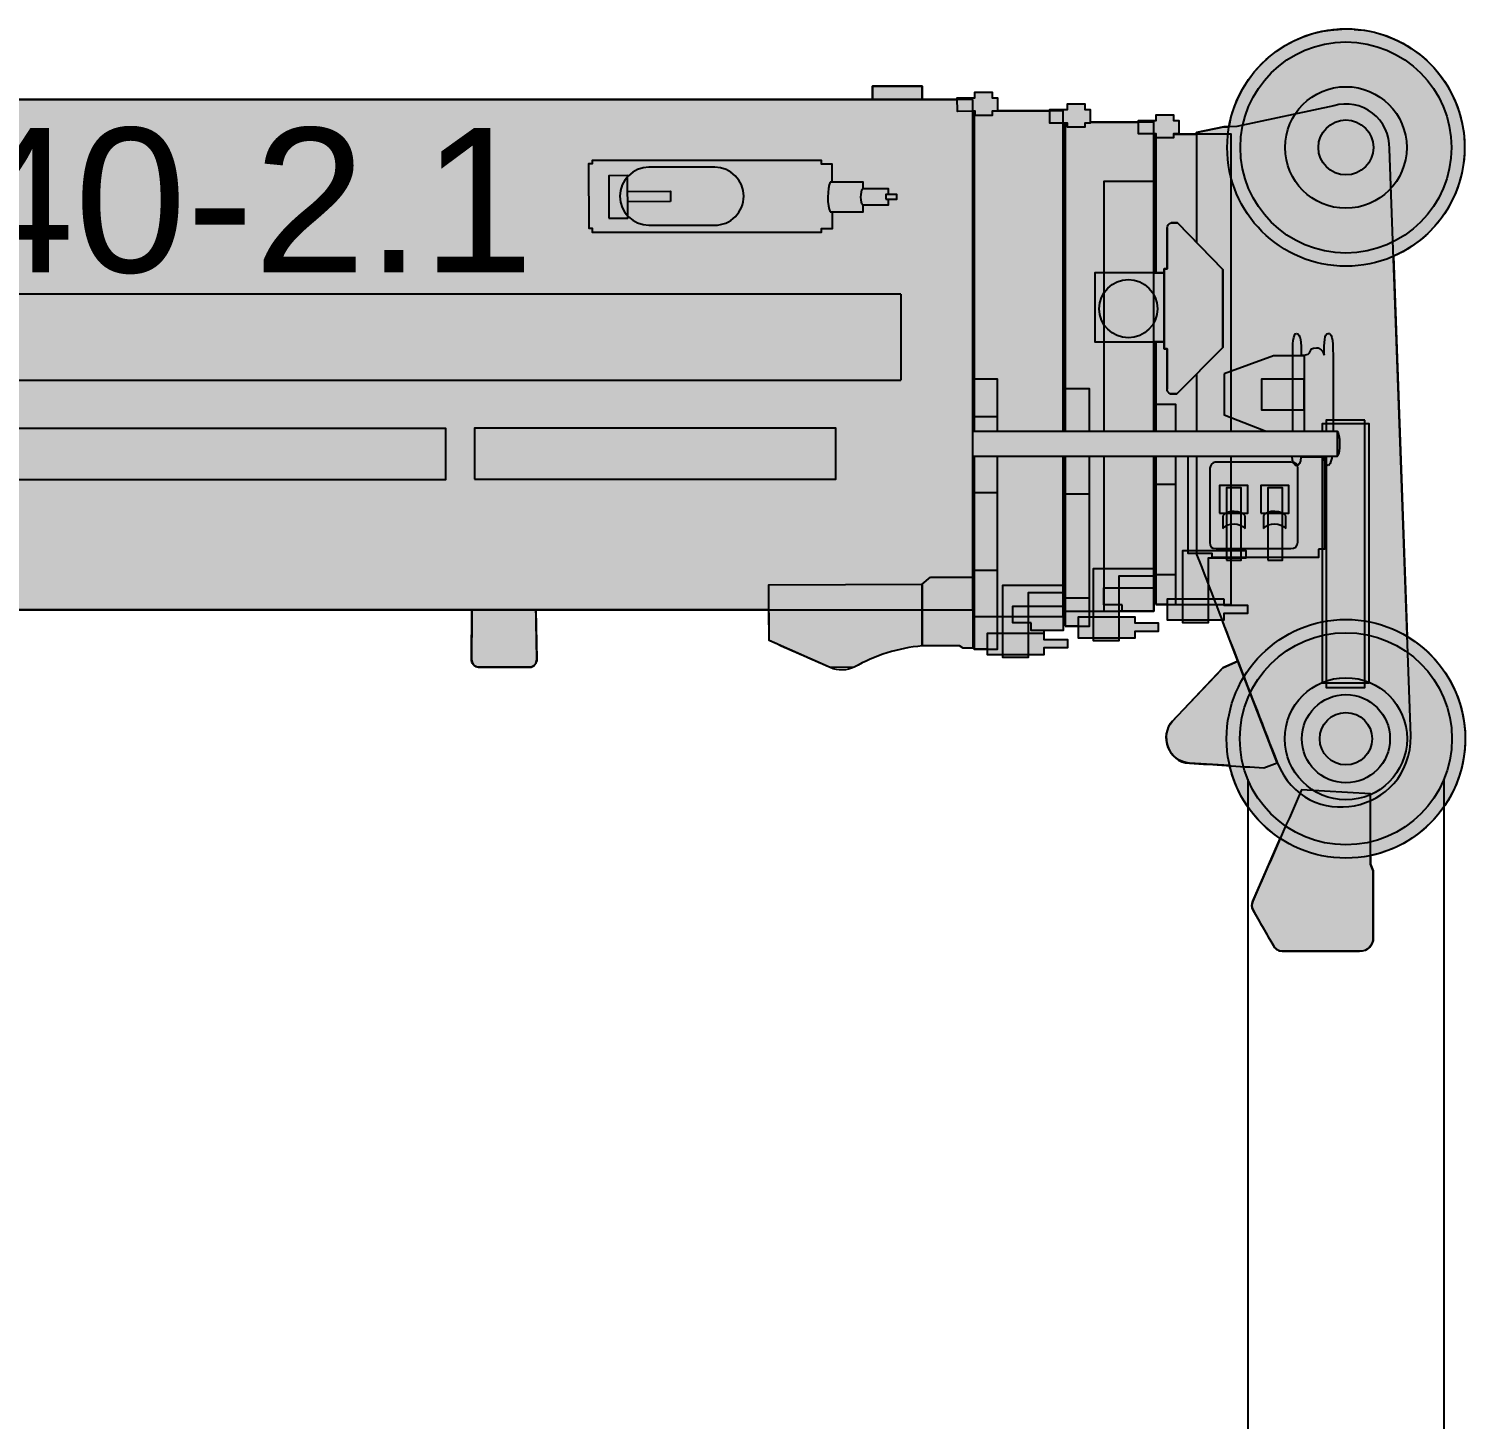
# Model space of a CAD drawing. Header units: millimetres. Extents: x 36329 to 47287, y -30710 to -18789.
# Drawn here: x 45240 to 47230, y -21302 to -19376 of the extents above; entities that cross this region are included whole.
import ezdxf

# ---------------------------------------------------------------- set-up
doc = ezdxf.new("R2010")
doc.units = ezdxf.units.MM
doc.set_wipeout_variables(frame=1)
doc.layers.add('LTM-1040-2.1', color=251, linetype='Continuous')
doc.layers.add('LTM-1040-2.1 Штрих', color=41, linetype='Continuous', lineweight=15)
doc.styles.add('arial', font='arial.ttf')

# ---------------------------------------------------------------- blocks, each defined once
blk = doc.blocks.new('BLOCK-20171129.132427')
at = {"color": 0, "linetype": 'ByBlock', "lineweight": -2}
blk.add_wipeout([(-5255.595704554849, 433.23611230543247), (-5255.595704554849, -89.34733908808448), (4651.070046164633, -89.34733909035822), (4651.070046164633, 433.23611230543247)], dxfattribs=at)
blk.add_wipeout([(4651.070046164676, 492.9228904583831), (4707.621012321105, 492.9228904583831), (4707.621012321105, 495.34067346181814), (4745.494954166685, 503.0831693224825), (4752.452439977047, 503.24598100293156), (4752.452439977047, 503.24598100293156), (4769.109264318349, 551.6015967582289), (4799.81372894479, 592.5033231791836), (4841.597217029796, 621.9966359070022), (4890.419952361313, 637.2300165875854), (4941.561579271602, 636.7306478061339), (4990.077543409001, 620.5468103122171), (5031.277148835714, 590.243215065215), (5061.177071191397, 548.7497214145833), (5076.886479657208, 500.0780678792323), (5076.886532759295, 448.93400300159374), (5061.17722536356, 400.26231684467916), (5031.277389172038, 358.7687611048882), (4990.077846672918, 328.46508030413247), (4980.160693520211, 323.73951183797135), (4999.462444619915, -202.96141906477715), (4999.462444619915, -202.96141906477692), (5038.804746763303, -235.8424715646554), (5066.179523416105, -279.19684798331184), (5078.953276597247, -328.8537868852284), (5075.897150501252, -380.03621008623327), (5057.30514942287, -427.82028533461323), (5024.965854066345, -467.6091069719116), (4981.990357176321, -495.5749257243982), (4948.28964809458, -506.51205525679995), (4948.2896480945765, -518.4622935612607), (4952.370530389335, -527.4346443601028), (4952.37053038935, -620.6800096714543), (4952.37053038935, -620.6800096714543), (4950.865626694151, -627.8640028475479), (4946.676761844186, -633.8912662692608), (4940.468070278983, -637.8061918284714), (4933.223925102122, -638.9880775008422), (4933.223925102122, -638.9880775008425), (4826.114740487856, -638.9880775008388), (4826.114740487856, -638.9880775008388), (4822.356183226974, -638.437777563407), (4818.892852989561, -636.8773525023776), (4815.990570281152, -634.4265694061133), (4813.872093604074, -631.2735328898095), (4785.83699126779, -581.995481624966), (4785.83699126779, -581.995481624966), (4784.588455973768, -579.0776712327026), (4784.085416424335, -575.944077596424), (4784.357954051597, -572.7820875415146), (4785.38977128583, -569.7807859803979), (4823.418238044893, -482.7303414545876), (4823.418238044893, -482.7303414545876), (4798.961922623491, -463.0362382586404), (4778.670689611, -439.07303881623477), (4763.276632913752, -411.7053190886859), (4753.335159642538, -381.9204878170224), (4753.335159642538, -381.9204878170224), (4697.61630508452, -378.5589126439829), (4697.61630508452, -378.5589126439829), (4679.7926066911605, -371.7242167771685), (4668.111892533007, -356.6259318161275), (4665.972723064919, -337.6569770216198), (4673.997500022101, -320.3364618215239), (4744.043328999948, -246.2097505488855), (4764.783155457043, -237.26535099858302), (4742.83248838721, -180.52051755390858), (4723.516887396805, -180.52051755390517), (4723.516887396805, -184.20728724354763), (4688.521924156462, -184.2072872435458), (4688.521924156462, -180.52051755390517), (4667.318106972641, -180.52051755390517), (4667.318106972641, -158.53686053428532), (4651.070046164676, -158.53686053428487)], dxfattribs=at)
at = {"layer": 'LTM-1040-2.1 Штрих'}
h = blk.add_hatch(color=256, dxfattribs=at)
h.dxf.hatch_style = 1
edge = h.paths.add_edge_path()
edge.add_line((4651.070046164619, -158.5368605342846), (4651.070046164677, 492.9228904583833))
edge.add_line((4651.070046164677, 492.9228904583833), (4707.621012321106, 492.9228904583833))
edge.add_line((4707.621012321106, 492.9228904583833), (4707.621012321106, 495.3406734618184))
edge.add_line((4707.621012321106, 495.3406734618184), (4745.494954166687, 503.0831693224827))
edge.add_line((4745.494954166687, 503.0831693224827), (4752.452439977049, 503.2459810029319))
edge.add_arc((4914.404295445158, 474.5058667376616), 164.4822107631827, -66.4356881259344, 169.9370051628309, ccw=False)
edge.add_line((4980.160693520212, 323.7395118379717), (4999.462444619917, -202.961419064777))
edge.add_arc((4914.404295445158, -344.7109442762539), 165.3112719650861, -78.17172551135792, 59.03373685789933, ccw=False)
edge.add_line((4948.289648094581, -506.5120552567998), (4948.289648094578, -518.4622935612606))
edge.add_line((4948.289648094578, -518.4622935612606), (4952.370530389337, -527.4346443601025))
edge.add_line((4952.370530389337, -527.4346443601025), (4952.370530389351, -620.6800096714542))
edge.add_arc((4933.93720095569, -620.5682140423556), 18.43366844316571, 267.78243266293345, 359.65251317163126, ccw=False)
edge.add_line((4933.223925102124, -638.9880775008423), (4826.114740487857, -638.9880775008387))
edge.add_arc((4826.20264599412, -625.277028820226), 13.71133047155395, 205.9342426998918, 269.63266518744007, ccw=False)
edge.add_line((4813.872093604075, -631.2735328898095), (4785.836991267792, -581.9954816249658))
edge.add_arc((4797.055077980544, -575.4692158416991), 12.97835176625582, 154.0044455396566, 210.1892531949278, ccw=False)
edge.add_line((4785.389771285831, -569.7807859803979), (4823.418238044894, -482.7303414545875))
edge.add_arc((4914.404295445155, -344.7109442762565), 165.3112719650827, 193.0080386872906, 236.60606687225112, ccw=False)
edge.add_line((4753.33515964254, -381.9204878170224), (4697.616305084521, -378.5589126439827))
edge.add_arc((4700.905793842768, -343.3225969112933), 35.38952786778047, 139.4947295879703, 264.6666063980531, ccw=False)
edge.add_line((4673.997500022102, -320.3364618215237), (4744.043328999949, -246.2097505488855))
edge.add_line((4744.043328999949, -246.2097505488855), (4764.783155457044, -237.265350998583))
edge.add_line((4764.783155457044, -237.265350998583), (4742.832488387212, -180.5205175539086))
edge.add_line((4742.832488387212, -180.5205175539086), (4723.516887396806, -180.5205175539049))
edge.add_line((4723.516887396806, -180.5205175539049), (4723.516887396806, -184.2072872435474))
edge.add_line((4723.516887396806, -184.2072872435474), (4688.521924156463, -184.2072872435456))
edge.add_line((4688.521924156463, -184.2072872435456), (4688.521924156463, -180.5205175539049))
edge.add_line((4688.521924156463, -180.5205175539049), (4667.318106972642, -180.5205175539049))
edge.add_line((4667.318106972642, -180.5205175539049), (4667.318106972642, -158.5368605342851))
edge.add_line((4667.318106972642, -158.5368605342851), (4651.070046164677, -158.5368605342846))
h = blk.add_hatch(color=254, dxfattribs=at)
h.dxf.hatch_style = 1
h.paths.add_polyline_path([(4651.070046164672, 433.2361123054325), (-5255.595704554849, 433.2361123054325), (-5255.595704554848, 171.9443866075371), (4651.070046164648, 171.9443866075372)])
h = blk.add_hatch(color=256, dxfattribs=at)
h.dxf.hatch_style = 1
h.set_gradient(color1=(214, 214, 214), color2=(132, 132, 132), rotation=270, tint=1)
h.paths.add_polyline_path([(4651.070046164648, 171.9443866075371), (-5255.595704554849, 171.9443866075371), (-5255.595704554849, -89.34733908808448), (4651.070046164626, -89.34733909035825)])
at = {"color": 0, "linetype": 'ByBlock', "lineweight": -2}
blk.add_line((4651.070046164634, 171.9443866075371), (-5255.595704554849, 171.9443866075371), dxfattribs=at)
blk.add_lwpolyline([(4651.070046164619, -158.5368605342846), (4651.070046164677, 492.9228904583833), (4707.621012321106, 492.9228904583833), (4707.621012321106, 495.3406734618184), (4745.494954166687, 503.0831693224827), (4752.452439977049, 503.2459810029319, -1.670426544967156), (4980.160693520212, 323.7395118379717), (4999.462444619917, -202.961419064777, -0.6821886748214274), (4948.289648094581, -506.5120552567998), (4948.289648094578, -518.4622935612606), (4952.370530389337, -527.4346443601025), (4952.370530389351, -620.6800096714542, -0.4238059564343821), (4933.223925102124, -638.9880775008423), (4826.114740487857, -638.9880775008387, -0.2853218464329166), (4813.872093604075, -631.2735328898095), (4785.836991267792, -581.9954816249658, -0.2501846786750114), (4785.389771285831, -569.7807859803979), (4823.418238044894, -482.7303414545875, -0.1925607246214592), (4753.33515964254, -381.9204878170224), (4697.616305084521, -378.5589126439827, -0.6078414690670234), (4673.997500022102, -320.3364618215237), (4744.043328999949, -246.2097505488855), (4764.783155457044, -237.265350998583), (4742.832488387212, -180.5205175539086), (4723.516887396806, -180.5205175539049), (4723.516887396806, -184.2072872435474), (4688.521924156463, -184.2072872435456), (4688.521924156463, -180.5205175539049), (4667.318106972642, -180.5205175539049), (4667.318106972642, -158.5368605342851), (4651.070046164677, -158.5368605342846)], format="xyb", dxfattribs=at)
at = {"color": 0, "linetype": 'ByBlock', "lineweight": -2, "transparency": 16777216}
for points in [[(5004.463272394976, -340.5693670053297, 0.0001866810897303561), (4974.655809342512, 472.6927956499712, 0.5094225531719826), (4897.591465141944, 532.3873130941629), (4763.411704515733, 503.5024380514496), (4745.494954166687, 503.0831693224827), (4707.621012321106, 495.3406734618184), (4707.621012321077, -89.31559338997795, 0.0006453614562815046), (4819.202396710563, -377.5768201456649)], [(4697.616305084521, -378.5589126439827, -0.003144216715548182), (4800.616656155253, -385.0715535664713), (4819.307840987283, -377.8441792643061), (4764.783155457044, -237.265350998583), (4744.043328999949, -246.2097505488855, -0.003630776395686476), (4673.997500022102, -320.3364618215237)], [(4952.370530389351, -620.6800096714542), (4952.370530389337, -527.4346443601025), (4948.289648094578, -518.4622935612606), (4948.289648094593, -420.77267972339), (4853.003841635786, -415.4898937389698, 0.001317548835216568), (4785.389771285831, -569.7807859803979)]]:
    blk.add_lwpolyline(points, format="xyb", dxfattribs=at)
for points in [[(4651.070046164677, -158.5368605342846), (4755.272300925004, -158.5368605342883), (4755.272300925033, 492.9228904583797), (4651.070046164677, 492.9228904583833)], [(4651.070046164634, 433.2361123054325), (-5255.595704554849, 433.2361123054325), (-5255.595704554849, -89.34733908808448), (4651.070046164634, -89.34733909035822)], [(4745.914222895561, 161.0633061452791), (4745.914222895575, 104.0707102609631), (4857.076338556028, 60.91398243104777), (4857.076338556042, 185.9119661458008), (4814.310928206396, 185.9119661458026)], [(4856.685021075711, 153.7568497626307), (4797.232715315127, 153.7568497626307), (4797.232715315127, 110.991439413001), (4856.685021075697, 110.9914394129992)], [(4651.070046164619, -158.5368605342846), (4678.741782273311, -158.5368605342846), (4678.741782273297, 118.334232418787), (4651.070046164677, 118.334232418787)], [(4881.486163953625, -267.2867834410954), (4946.612573178834, -267.2867834410972), (4946.612573178878, 91.8588097500542), (4881.486163953639, 91.8588097500542)], [(4940.530381484743, 96.74189287951776), (4887.227350414963, 96.74189287951958), (4887.227350414934, -273.7519072409905), (4940.530381484714, -273.7519072409923)], [(4876.628236947945, -82.00075163281144), (4876.62823694793, -93.40486105935997), (4729.269254357496, -93.40486105935634), (4729.269254357539, -88.12207507497624), (4695.811609789889, -88.12207507497442), (4695.811609789918, 56.02251392702601), (4884.762050288933, 56.02251392702237), (4884.762050288962, -82.00075163281144)], [(4651.070046164634, -117.0096904974307), (4678.741782273268, -117.0096904974307), (4678.741782273297, 7.569024488426294), (4651.070046164663, 7.569024488428113)], [(4739.395991723344, -31.90931902651573), (4778.471837258534, -31.90931902651573), (4778.471837258548, 6.355940299370559), (4739.395991723344, 6.355940299370559)], [(4749.156567732556, -97.06088437553262), (4769.505076709349, -97.06088437553262), (4769.505076709363, 3.088439338656826), (4749.156567732571, 3.088439338658645)], [(4796.385792482746, -31.90931902651573), (4835.517540515124, -31.90931902651755), (4835.517540515139, 6.355940299366921), (4796.385792482761, 6.355940299370559)], [(4806.146368491987, -97.06088437553444), (4826.522828717323, -97.06088437553626), (4826.522828717338, 3.088439338655007), (4806.146368491987, 3.088439338656826)], [(4723.516887396792, -84.05796352935613), (4775.645966025579, -84.05796352935795), (4775.645966025593, -94.62353549804538), (4723.516887396792, -94.62353549804538), (4723.516887396807, -184.2072872435474), (4688.521924156463, -184.2072872435456), (4688.521924156448, -94.62353549804357), (4688.521924156463, -84.05796352935613)], [(4745.497749291535, -150.8083402979664), (4745.497749291506, -159.3614223678414), (4778.088905152719, -159.3614223678414), (4778.088905152748, -171.2127517719709), (4745.497749291506, -171.2127517719709), (4745.49774929152, -180.5205175539049), (4667.318106972642, -180.5205175539049), (4667.318106972656, -150.8083402979646)]]:
    blk.add_lwpolyline(points, close=True, dxfattribs=at)
for points in [[(4840.789146000039, 81.678965011939), (4840.789146000039, 185.9091710209468)], [(4896.551886946152, 186.7477084788079), (4896.551886946181, 63.79016591144318)], [(4882.743970140407, 45.42619558479419), (4852.165304178023, 45.42619558479419)], [(4726.007343646532, 30.36885796696151), (4726.007343646561, -72.65944435247911)], [(4837.924143019118, 38.50267130794055), (4733.274668281185, 38.50267130794236)], [(4847.707080027161, -72.21222437497636), (4847.707080027176, 30.36885796695788)], [(4743.85701099904, -35.98181594676862), (4743.857010999069, -53.50724881552196)], [(4774.82699444177, -53.50724881552378), (4774.826994441813, -35.98181594677044)], [(4800.086537796655, -35.98181594677044), (4800.086537796684, -53.50724881552378)], [(4831.028569990769, -53.50724881552378), (4831.028569990798, -35.98181594677226)], [(4734.532474467938, -81.18457517381466), (4837.924143019089, -81.1845751738183)], [(4826.114740487857, -638.9880775008387), (4933.223925102124, -638.9880775008423)]]:
    blk.add_lwpolyline(points, dxfattribs=at)
for centre, radius in [((4914.404295445158, 474.5058667376616), 164.4822107631831), ((4914.404295445158, 474.5058667376616), 146.2190010430451), ((4914.404295445158, 474.5058667376616), 84.24816321535855), ((4914.404295445158, 474.5058667376616), 38.08911341639122), ((4914.404295445158, -344.7109442762539), 165.3112719650861), ((4914.404295445158, -344.6942877145448), 146.9585973644333), ((4914.404295445158, -344.6927603709737), 84.65373746967991), ((4914.404295445158, -344.6190494526472), 61.07022966606343), ((4914.404295445158, -344.6093419065583), 36.32366934501849)]:
    blk.add_circle(centre, radius, dxfattribs=at)
blk.add_arc((7053.946201787548, 675.7556994018269), 2593.50292543094, 209.0100033784211, 210.2625309349732, dxfattribs=at)
for points in [[(4840.789146000039, 185.9091710209468), (4840.789146000039, 201.0028452619918), (4840.789146000025, 216.8512032150647), (4846.071931984377, 216.8512032150629)], [(4846.071931984377, 216.8512032150629), (4851.382669217346, 216.8512032150647), (4852.612524155513, 205.0557763081979), (4852.612524155498, 186.7477084788079)], [(4884.337191310275, 186.943367218948), (4884.337191310275, 205.0557763081961), (4884.337191310289, 216.8512032150629), (4889.647928543243, 216.8512032150629)], [(4889.647928543243, 216.8512032150629), (4894.930714527669, 216.8512032150611), (4896.551886946152, 211.568417230681), (4896.551886946152, 186.7477084788079)], [(4852.612524155498, 186.7477084788079), (4872.150446923028, 186.7477084788061), (4858.677945100484, 196.9219629671788), (4873.743668092982, 196.9219629671788)], [(4873.743668092982, 196.9219629671788), (4879.445722806267, 196.9219629671788), (4881.905432682557, 192.8410806723623), (4884.337191310275, 186.943367218948)], [(4839.978559790761, 46.23678179407943), (4845.680614504032, 46.23678179407943), (4848.559593109283, 81.678965011939), (4840.789146000025, 81.678965011939)], [(4896.551886946181, 63.79016591144318), (4896.551886946167, 50.34561533746819), (4893.728810838045, 34.02208615824384), (4890.039246023545, 34.02208615824566)], [(4846.071931984363, 33.63076867792915), (4843.2488558763, 33.63076867792915), (4839.978559790776, 39.36077463977927), (4839.978559790761, 46.23678179407943)], [(4852.165304178023, 45.42619558479419), (4852.165304178052, 38.13091970163805), (4848.922959341056, 33.63076867792734), (4846.071931984363, 33.63076867792915)], [(4890.039246023545, 34.02208615824566), (4886.377632457661, 34.02208615824566), (4882.743970140407, 45.42619558479419), (4882.743970140407, 45.42619558479419)], [(4733.274668281185, 38.50267130794236), (4729.249688483527, 38.50267130794236), (4726.007343646561, 34.03047153280932), (4726.007343646532, 30.36885796696151)], [(4847.707080027176, 30.36885796695788), (4847.707080027132, 35.26032647098691), (4844.856052670511, 38.50267130794055), (4837.924143019103, 38.50267130794055)], [(4774.826994441813, -35.98181594677044), (4771.137429627342, -28.23932008603151), (4748.776430751677, -27.06536764511475), (4743.85701099904, -35.98181594676862)], [(4831.028569990784, -35.98181594677226), (4827.31105392774, -28.23932008603333), (4804.950055052061, -27.06536764511475), (4800.086537796655, -35.98181594677044)], [(4743.857010999069, -53.50724881552014), (4751.152286882192, -44.11562928771309), (4767.923036038876, -45.37343547450473), (4774.826994441755, -53.50724881552196)], [(4800.086537796684, -53.50724881552378), (4807.35386243122, -44.11562928771673), (4824.068709090745, -45.37343547450837), (4831.028569990769, -53.5072488155256)], [(4726.007343646561, -72.65944435247911), (4726.007343646561, -78.33354781721391), (4727.572613567871, -81.18457517381466), (4734.532474467953, -81.18457517381466)], [(4837.924143019074, -81.1845751738183), (4843.234880252043, -81.1845751738183), (4847.707080027176, -78.33354781721755), (4847.707080027161, -72.21222437497636)], [(4673.997500022029, -320.3364618215619), (4656.332310910235, -338.0016509333036), (4667.093541619208, -377.3011064572274), (4697.616305084433, -378.5589126439809)], [(4819.202396710418, -377.576820145372), (4858.306193494165, -477.0832651419169), (5004.463272394976, -449.8307977622662), (5004.463272395005, -340.5693670062446)], [(4785.389771285583, -569.7807859807999), (4783.7685988671, -574.2809370045088), (4783.377281386813, -577.131964361146), (4785.836991263102, -581.9954816166337)], [(4813.872093603422, -631.2735328887884), (4815.940485999425, -634.5158777257075), (4819.182830836435, -638.9880775008387), (4826.114740487843, -638.9880775008387)], [(4933.223925102124, -638.9880775008423), (4945.410669489313, -638.9880775008423), (4952.370530389322, -629.6523604702961), (4952.370530389337, -620.6800096714542)]]:
    blk.add_open_spline(points, degree=3, dxfattribs=at)
blk = doc.blocks.new('BLOCK-20171129.132429')
at = {"color": 0, "linetype": 'ByBlock', "lineweight": -2}
blk.add_wipeout([(4695.992065448867, 354.21359537663193), (4797.751381082111, 354.21359537663193), (4797.751381082111, 356.66771500320647), (4822.180772353764, 356.66771500320647), (4822.180772353735, 364.4102108639072), (4846.218846145028, 364.4102108639072), (4846.218846145057, 356.66771500320647), (4853.542073276825, 356.66771500320647), (4853.542073276825, 337.94037844488776), (4846.218846145057, 337.94037844488776), (4846.218846145042, 332.23832373164987), (4822.1807723537495, 332.23832373164987), (4822.180772353764, 337.94037844488776), (4818.921656767634, 337.94037844488776), (4818.921656767634, 145.35627562859213), (4833.171203301099, 145.3562756285919), (4833.171203301099, 151.03876446785216), (4837.252085595901, 151.03876446785216), (4837.2520855958865, 207.24872539145883), (4837.2520855958865, 207.24872539145883), (4837.539370918202, 209.7652019795571), (4838.710140526411, 212.01119525634113), (4840.608593404724, 213.6878180355286), (4842.982091557758, 214.5719525232655), (4842.982091557758, 214.57195252326528), (4851.479271130505, 214.57195252326528), (4914.201872976613, 150.25612950725372), (4914.201872976613, 41.94504120339468), (4850.696636169858, -21.97946433229845), (4841.305016642103, -21.97946433229845), (4841.305016642103, -21.97946433229845), (4839.582133519677, -21.05047418217532), (4838.247826969164, -19.618351637898854), (4837.442840784593, -17.834158208022586), (4837.252085595916, -15.886092138671302), (4837.252085595916, -15.886092138671302), (4837.252085595872, 40.29591753636123), (4833.171203301114, 40.29591753636123), (4833.171203301099, 49.707102938109415), (4818.938427516718, 49.707102938109415), (4818.921656767634, -323.26876805758735), (4770.456986829573, -323.26876805758735), (4770.456986829573, -331.0168541679596), (4792.463004848076, -331.0168541679596), (4792.463004848076, -339.5699362379437), (4825.0262094606005, -339.5699362379437), (4825.0262094606005, -351.4212656419986), (4792.463004848076, -351.4212656419986), (4792.463004848047, -360.75698267258304), (4770.45698682958, -360.75698267258304), (4770.45698682958, -364.41021086390543), (4735.462023589208, -364.4102108639072), (4735.462023589208, -360.75698267258304), (4714.311313777696, -360.75698267258304), (4714.311313777696, -344.3104679995295), (4695.992065448867, -344.31046799952856)], dxfattribs=at)
at = {"layer": 'LTM-1040-2.1 Штрих'}
h = blk.add_hatch(color=256, dxfattribs=at)
h.dxf.hatch_style = 1
edge = h.paths.add_edge_path()
edge.add_line((4695.992065448867, -344.3104679995286), (4695.992065448867, 354.2135953766319))
edge.add_line((4695.992065448867, 354.2135953766319), (4797.751381082111, 354.2135953766319))
edge.add_line((4797.751381082111, 354.2135953766319), (4797.751381082111, 356.6677150032065))
edge.add_line((4797.751381082111, 356.6677150032065), (4822.180772353764, 356.6677150032065))
edge.add_line((4822.180772353764, 356.6677150032065), (4822.180772353735, 364.4102108639072))
edge.add_line((4822.180772353735, 364.4102108639072), (4846.218846145028, 364.4102108639072))
edge.add_line((4846.218846145028, 364.4102108639072), (4846.218846145057, 356.6677150032065))
edge.add_line((4846.218846145057, 356.6677150032065), (4853.542073276825, 356.6677150032065))
edge.add_line((4853.542073276825, 356.6677150032065), (4853.542073276825, 337.9403784448878))
edge.add_line((4853.542073276825, 337.9403784448878), (4846.218846145057, 337.9403784448878))
edge.add_line((4846.218846145057, 337.9403784448878), (4846.218846145042, 332.2383237316499))
edge.add_line((4846.218846145042, 332.2383237316499), (4822.180772353749, 332.2383237316499))
edge.add_line((4822.180772353749, 332.2383237316499), (4822.180772353764, 337.9403784448878))
edge.add_line((4822.180772353764, 337.9403784448878), (4818.921656767634, 337.9403784448878))
edge.add_line((4818.921656767634, 337.9403784448878), (4818.921656767634, 145.3562756285922))
edge.add_line((4818.921656767634, 145.3562756285922), (4833.171203301099, 145.3562756285919))
edge.add_line((4833.171203301099, 145.3562756285919), (4833.171203301099, 151.0387644678522))
edge.add_line((4833.171203301099, 151.0387644678522), (4837.252085595901, 151.0387644678522))
edge.add_line((4837.252085595901, 151.0387644678522), (4837.252085595886, 207.2487253914587))
edge.add_arc((4844.178329887796, 207.7326501453616), 6.943129205095741, 99.92104655159773, 183.9966624936635, ccw=False)
edge.add_line((4842.982091557758, 214.5719525232653), (4851.479271130505, 214.5719525232653))
edge.add_line((4851.479271130505, 214.5719525232653), (4914.201872976613, 150.2561295072537))
edge.add_line((4914.201872976613, 150.2561295072537), (4914.201872976613, 41.94504120339479))
edge.add_line((4914.201872976613, 41.94504120339479), (4850.696636169858, -21.97946433229845))
edge.add_line((4850.696636169858, -21.97946433229845), (4841.305016642102, -21.97946433229845))
edge.add_arc((4843.265992327542, -16.28058110139048), 6.026831316572037, 176.2469957383734, 251.0117499951774, ccw=False)
edge.add_line((4837.252085595916, -15.8860921386713), (4837.252085595872, 40.29591753636123))
edge.add_line((4837.252085595872, 40.29591753636123), (4833.171203301114, 40.29591753636123))
edge.add_line((4833.171203301114, 40.29591753636123), (4833.171203301099, 49.70710293810953))
edge.add_line((4833.171203301099, 49.70710293810953), (4818.938427516718, 49.70710293810953))
edge.add_line((4818.938427516718, 49.70710293810953), (4818.921656767634, -323.2687680575873))
edge.add_line((4818.921656767634, -323.2687680575873), (4770.456986829573, -323.2687680575873))
edge.add_line((4770.456986829573, -323.2687680575873), (4770.456986829573, -331.0168541679595))
edge.add_line((4770.456986829573, -331.0168541679595), (4792.463004848076, -331.0168541679595))
edge.add_line((4792.463004848076, -331.0168541679595), (4792.463004848076, -339.5699362379437))
edge.add_line((4792.463004848076, -339.5699362379437), (4825.026209460601, -339.5699362379437))
edge.add_line((4825.026209460601, -339.5699362379437), (4825.026209460601, -351.4212656419986))
edge.add_line((4825.026209460601, -351.4212656419986), (4792.463004848076, -351.4212656419986))
edge.add_line((4792.463004848076, -351.4212656419986), (4792.463004848047, -360.756982672583))
edge.add_line((4792.463004848047, -360.756982672583), (4770.45698682958, -360.756982672583))
edge.add_line((4770.45698682958, -360.756982672583), (4770.45698682958, -364.4102108639054))
edge.add_line((4770.45698682958, -364.4102108639054), (4735.462023589207, -364.4102108639072))
edge.add_line((4735.462023589207, -364.4102108639072), (4735.462023589207, -360.756982672583))
edge.add_line((4735.462023589207, -360.756982672583), (4714.311313777696, -360.756982672583))
edge.add_line((4714.311313777696, -360.756982672583), (4714.311313777696, -344.3104679995295))
edge.add_line((4714.311313777696, -344.3104679995295), (4695.992065448867, -344.3104679995286))
at = {"color": 0, "linetype": 'ByBlock', "lineweight": -2, "transparency": 16777216}
for points in [[(4797.751381082111, 356.6677150032065), (4822.180772353764, 356.6677150032065), (4822.180772353735, 364.4102108639072), (4846.218846145028, 364.4102108639072), (4846.218846145057, 356.6677150032065), (4853.542073276825, 356.6677150032065), (4853.542073276825, 337.9403784448878), (4846.218846145057, 337.9403784448878), (4846.218846145042, 332.2383237316499), (4822.180772353749, 332.2383237316499), (4822.180772353764, 337.9403784448878), (4797.751381082111, 337.9403784448878)], [(4749.731135996743, -323.2687680575873), (4818.938427516725, -323.2687680575873), (4818.93842751671, 271.9810220115487), (4749.731135996728, 271.9810220115469)], [(4833.171203301099, 145.3562756285919), (4737.085991132481, 145.3562756285937), (4737.085991132481, 49.70710293811135), (4833.171203301099, 49.70710293810953)], [(4770.45698682958, -264.2608871496777), (4818.921656767634, -264.2608871496777), (4818.921656767634, -274.8264591184034), (4770.456986829566, -274.8264591184034), (4770.45698682958, -364.4102108639054), (4735.462023589207, -364.4102108639072), (4735.462023589193, -274.8264591184034), (4735.462023589207, -264.2608871496777)], [(4774.937571979273, -314.3187782576133), (4749.731135996728, -314.3187782576133), (4749.731135996757, -291.1471931727738), (4818.938427516739, -291.1471931727738), (4818.938427516725, -323.2687680575873), (4774.937571979288, -323.2687680575873)], [(4792.463004848076, -331.0168541679595), (4792.463004848076, -339.5699362379437), (4825.026209460601, -339.5699362379437), (4825.026209460586, -351.4212656419986), (4792.463004848076, -351.4212656419986), (4792.463004848047, -360.756982672583), (4714.311313777696, -360.756982672583), (4714.311313777696, -331.0168541679595)]]:
    blk.add_lwpolyline(points, close=True, dxfattribs=at)
for points in [[(4837.252085595886, 207.2487253914587), (4837.252085595901, 151.038764467854), (4833.171203301099, 151.0387644678522), (4833.171203301114, 40.29591753636123), (4837.252085595872, 40.29591753636123), (4837.252085595916, -15.8860921386713)], [(4841.305016642102, -21.97946433229845), (4850.696636169858, -21.97946433229845), (4914.201872976613, 41.94504120339479), (4914.201872976613, 150.2561295072537), (4851.479271130505, 214.5719525232653), (4842.982091557758, 214.5719525232653)]]:
    blk.add_lwpolyline(points, dxfattribs=at)
blk.add_circle((4783.541495611615, 95.66961105312475), 40.32579642834526, dxfattribs=at)
at = {"color": 0, "linetype": 'ByBlock', "lineweight": -2}
blk.add_wipeout([(-5085.056816538658, 314.6011877396704), (-5085.056816538658, -269.94950028956737), (4695.992065448867, -269.94950028956555), (4695.992065448867, 314.60118773967497)], dxfattribs=at)
at = {"layer": 'LTM-1040-2.1 Штрих'}
h = blk.add_hatch(color=254, dxfattribs=at)
h.dxf.hatch_style = 1
h.paths.add_polyline_path([(-5085.056816538658, 314.6011877396704), (-5085.056816538657, 22.3258437250542), (4695.992065448867, 22.32584372505428), (4695.992065448867, 314.6011877396741)])
h = blk.add_hatch(color=256, dxfattribs=at)
h.dxf.hatch_style = 1
h.set_gradient(color1=(214, 214, 214), color2=(132, 132, 132), rotation=270, tint=1)
h.paths.add_polyline_path([(-5085.056816538658, 22.32584372505418), (-5085.056816538657, -269.9495002895674), (4695.992065448867, -269.9495002895655), (4695.992065448867, 22.32584372505426)])
at = {"color": 0, "linetype": 'ByBlock', "lineweight": -2}
blk.add_lwpolyline([(4695.992065448867, -344.3104679995286), (4695.992065448867, 354.2135953766319), (4797.751381082111, 354.2135953766319), (4797.751381082111, 356.6677150032065), (4822.180772353764, 356.6677150032065), (4822.180772353735, 364.4102108639072), (4846.218846145028, 364.4102108639072), (4846.218846145057, 356.6677150032065), (4853.542073276825, 356.6677150032065), (4853.542073276825, 337.9403784448878), (4846.218846145057, 337.9403784448878), (4846.218846145042, 332.2383237316499), (4822.180772353749, 332.2383237316499), (4822.180772353764, 337.9403784448878), (4818.921656767634, 337.9403784448878), (4818.921656767634, 145.3562756285922), (4833.171203301099, 145.3562756285919), (4833.171203301099, 151.0387644678522), (4837.252085595901, 151.0387644678522), (4837.252085595886, 207.2487253914587, -0.3842426365012801), (4842.982091557758, 214.5719525232653), (4851.479271130505, 214.5719525232653), (4914.201872976613, 150.2561295072537), (4914.201872976613, 41.94504120339479), (4850.696636169858, -21.97946433229845), (4841.305016642102, -21.97946433229845, -0.3383099266192108), (4837.252085595916, -15.8860921386713), (4837.252085595872, 40.29591753636123), (4833.171203301114, 40.29591753636123), (4833.171203301099, 49.70710293810953), (4818.938427516718, 49.70710293810953), (4818.921656767634, -323.2687680575873), (4770.456986829573, -323.2687680575873), (4770.456986829573, -331.0168541679595), (4792.463004848076, -331.0168541679595), (4792.463004848076, -339.5699362379437), (4825.026209460601, -339.5699362379437), (4825.026209460601, -351.4212656419986), (4792.463004848076, -351.4212656419986), (4792.463004848047, -360.756982672583), (4770.45698682958, -360.756982672583), (4770.45698682958, -364.4102108639054), (4735.462023589207, -364.4102108639072), (4735.462023589207, -360.756982672583), (4714.311313777696, -360.756982672583), (4714.311313777696, -344.3104679995295), (4695.992065448867, -344.3104679995286)], format="xyb", dxfattribs=at)
at = {"color": 0, "linetype": 'ByBlock', "lineweight": -2, "transparency": 16777216}
for points in [[(4695.992065448881, -323.2687680575873), (4818.921656767634, -323.2687680575873), (4818.921656767634, 354.2135953766319), (4695.992065448867, 354.2135953766319)], [(4695.992065448867, -344.3104679995286), (4729.505612513749, -344.3104679995304), (4729.505612513749, -15.324272041933), (4695.992065448881, -15.324272041933)], [(4695.992065448881, -304.6783926173666), (4729.505612513749, -304.6783926173666), (4729.50561251372, -161.3723410731891), (4695.992065448911, -161.3723410731891)]]:
    blk.add_lwpolyline(points, close=True, dxfattribs=at)
at = {"color": 0, "linetype": 'ByBlock', "lineweight": -2}
blk.add_lwpolyline([(4695.992065448867, 314.6011877396741), (-5085.056816538658, 314.6011877396704), (-5085.056816538658, -269.9495002895674), (4695.992065448867, -269.9495002895655)], close=True, dxfattribs=at)
blk.add_lwpolyline([(4695.992065448867, 22.32584372505426), (-5085.056816538658, 22.3258437250542)], dxfattribs=at)
blk = doc.blocks.new('BLOCK-20171129.132432')
at = {"color": 0, "linetype": 'ByBlock', "lineweight": -2}
blk.add_wipeout([(-4990.995745939355, 352.9426112877436), (-4990.995745939355, -288.68963408691343), (4664.123544729401, -288.6896340869116), (4664.123544729401, 352.9426112877436)], dxfattribs=at)
blk.add_wipeout([(4768.725502344751, 373.9751281329318), (4768.725502344751, 375.62984204971326), (4793.182844864976, 375.62984204971326), (4793.182844864961, 383.37233791041217), (4817.16501615895, 383.37233791041217), (4817.165016158964, 375.62984204971326), (4824.516194539392, 375.6298420497151), (4824.516194539392, 356.8745542428187), (4817.165016158994, 356.8745542428187), (4817.165016158964, 351.20045077815666), (4793.182844864976, 351.20045077815666), (4793.182844864932, 356.8745542428187), (4787.053136048169, 356.8745542428187), (4787.053136048155, -345.900894044651), (4760.60007437833, -345.9008940446058), (4760.60007437833, -358.4677754127006), (4793.191230239551, -358.4677754127006), (4793.191230239507, -370.3191048167555), (4760.600074378293, -370.3191048167555), (4760.600074378308, -379.6548218473763), (4738.5940563598115, -379.6548218473763), (4738.594056359813, -383.372337910414), (4703.59909311944, -383.3723379104121), (4703.59909311944, -379.6548218473763), (4682.448383307943, -379.6548218473763), (4682.448383307943, -371.8033161171533), (4664.123544729431, -371.8033161171533), (4664.123544729402, 373.9751281329318)], dxfattribs=at)
at = {"layer": 'LTM-1040-2.1 Штрих'}
h = blk.add_hatch(color=256, dxfattribs=at)
h.dxf.hatch_style = 1
h.paths.add_polyline_path([(4664.123544729402, 373.9751281329318), (4768.725502344751, 373.9751281329318), (4768.725502344751, 375.6298420497133), (4793.182844864976, 375.6298420497133), (4793.182844864961, 383.3723379104122), (4817.16501615895, 383.3723379104122), (4817.165016158964, 375.6298420497133), (4824.516194539392, 375.6298420497151), (4824.516194539392, 356.8745542428187), (4817.165016158993, 356.8745542428187), (4817.165016158964, 351.2004507781567), (4793.182844864976, 351.2004507781567), (4793.182844864932, 356.8745542428187), (4787.053136048169, 356.8745542428187), (4787.053136048155, -345.9008940446511), (4760.60007437833, -345.9008940446059), (4760.60007437833, -358.4677754127006), (4793.19123023955, -358.4677754127006), (4793.191230239507, -370.3191048167555), (4760.600074378293, -370.3191048167555), (4760.600074378308, -379.6548218473763), (4738.594056359811, -379.6548218473763), (4738.594056359812, -383.372337910414), (4703.599093119439, -383.3723379104122), (4703.599093119439, -379.6548218473763), (4682.448383307943, -379.6548218473763), (4682.448383307943, -371.8033161171534), (4664.123544729431, -371.8033161171534)])
h = blk.add_hatch(color=254, dxfattribs=at)
h.dxf.hatch_style = 1
h.paths.add_polyline_path([(4664.123544729403, 352.9426112877445), (-4990.995745939354, 352.9426112877427), (-4990.995745939352, 32.12648860041463), (4664.123544729416, 32.12648860041642)])
h = blk.add_hatch(color=256, dxfattribs=at)
h.dxf.hatch_style = 1
h.set_gradient(color1=(214, 214, 214), color2=(132, 132, 132), rotation=270, tint=1)
h.paths.add_polyline_path([(4664.123544729416, 32.12648860041642), (-4990.995745939355, 32.12648860041463), (-4990.995745939354, -288.6896340869134), (4664.123544729428, -288.6896340869116)])
at = {"color": 0, "linetype": 'ByBlock', "lineweight": -2}
blk.add_lwpolyline([(4664.123544729402, 373.9751281329318), (4768.725502344751, 373.9751281329318), (4768.725502344751, 375.6298420497133), (4793.182844864976, 375.6298420497133), (4793.182844864961, 383.3723379104122), (4817.16501615895, 383.3723379104122), (4817.165016158964, 375.6298420497133), (4824.516194539392, 375.6298420497151), (4824.516194539392, 356.8745542428187), (4817.165016158993, 356.8745542428187), (4817.165016158964, 351.2004507781567), (4793.182844864976, 351.2004507781567), (4793.182844864932, 356.8745542428187), (4787.053136048169, 356.8745542428187), (4787.053136048155, -345.9008940446511), (4760.60007437833, -345.9008940446059), (4760.60007437833, -358.4677754127006), (4793.19123023955, -358.4677754127006), (4793.191230239507, -370.3191048167555), (4760.600074378293, -370.3191048167555), (4760.600074378308, -379.6548218473763), (4738.594056359811, -379.6548218473763), (4738.594056359812, -383.372337910414), (4703.599093119439, -383.3723379104122), (4703.599093119439, -379.6548218473763), (4682.448383307943, -379.6548218473763), (4682.448383307943, -371.8033161171534), (4664.123544729431, -371.8033161171534)], close=True, dxfattribs=at)
at = {"color": 0, "linetype": 'ByBlock', "lineweight": -2, "transparency": 16777216}
for points in [[(4768.725502344751, 375.6298420497133), (4793.182844864976, 375.6298420497133), (4793.182844864961, 383.3723379104122), (4817.16501615895, 383.3723379104122), (4817.165016158964, 375.6298420497133), (4824.516194539392, 375.6298420497151), (4824.516194539436, 356.8745542428187), (4817.165016158993, 356.8745542428187), (4817.165016158964, 351.2004507781567), (4793.182844864976, 351.2004507781567), (4793.182844864932, 356.8745542428187), (4768.725502344765, 356.8745542428169)], [(4664.123544729402, -326.7347228833514), (4787.053136048155, -326.7347228833496), (4787.053136048169, 373.9751281329336), (4664.123544729402, 373.9751281329318)], [(4664.123544729402, 352.9426112877445), (-4990.995745939355, 352.9426112877427), (-4990.995745939355, -288.6896340869134), (4664.123544729402, -288.6896340869116)], [(4664.123544729431, -371.8033161171534), (4696.491090601892, -371.8033161171534), (4696.491090601892, 2.212341326290698), (4664.123544729402, 2.212341326288879)], [(4664.123544729417, -326.7347228833532), (4696.491090601892, -326.7347228833514), (4696.491090601892, -50.30805478285583), (4664.123544729388, -50.30805478285583)], [(4664.123544729431, -262.6481001057637), (4696.491090601892, -262.6481001057637), (4696.491090601892, -155.2314517570267), (4664.123544729417, -155.2314517570267)], [(4738.594056359812, -283.1671116990328), (4787.053136048155, -283.1671116990328), (4787.053136048169, -293.7326836677948), (4738.594056359783, -293.7326836677967), (4738.594056359812, -383.372337910414), (4703.599093119439, -383.3723379104122), (4703.599093119439, -293.7326836677967), (4703.599093119468, -283.1671116990328)], [(4743.074641509505, -335.6986883076315), (4717.415395299759, -335.6986883076315), (4717.415395299773, -312.4712007255293), (4787.053136048155, -312.4712007255293), (4787.053136048155, -345.9008940446511), (4743.07464150952, -345.9008940446511)], [(4760.600074378322, -349.9426445913632), (4760.600074378308, -358.4677754127006), (4793.19123023955, -358.4677754127006), (4793.191230239507, -370.3191048167555), (4760.600074378293, -370.3191048167555), (4760.600074378308, -379.6548218473763), (4682.448383307943, -379.6548218473763), (4682.448383307958, -349.942644591365)]]:
    blk.add_lwpolyline(points, close=True, dxfattribs=at)
at = {"color": 0, "linetype": 'ByBlock', "lineweight": -2}
blk.add_lwpolyline([(-4990.995745939355, 32.12648860041463), (4664.123544729402, 32.12648860041645)], dxfattribs=at)
blk = doc.blocks.new('BLOCK-20171129.132658')
at = {"color": 0, "linetype": 'ByBlock', "lineweight": -2}
blk.add_wipeout([(-5287.289721150707, 272.5968463224317), (-5287.289721150707, 272.5968463224317), (-5303.388751694741, 308.9618244611138), (-5304.017071168681, 348.726075166026), (-5289.0750051757, 385.5815372218158), (-5260.932910639332, 413.68158943868184), (-5224.055150697739, 428.56853812451664), (-5205.90921641358, 430.2392781612434), (428.46213551912996, 430.39312432197767), (428.47973296341826, 521.7072488821868), (508.72846848391225, 521.7021330309735), (508.702129467001, 430.39312432197767), (577.0923981210198, 430.39312432197767), (577.1120495801896, 516.2032311256962), (657.3048830770585, 516.197885182989), (657.3038735595209, 430.39312432197585), (4658.139727778809, 430.39312432194674), (4658.139727778809, 448.5340547693859), (4726.872416332731, 448.5374421010556), (4726.901538204129, 430.3931243219449), (4775.767162259551, 430.3931243219449), (4775.758230563707, 432.56313042540023), (4800.187414905568, 432.6636803933925), (4800.155547238351, 440.4061106710751), (4824.137515390833, 440.50481990738535), (4824.169383058022, 432.76238962970365), (4831.5204991700475, 432.792646656686), (4831.597579809156, 414.0654687287779), (4824.246463697102, 414.03521170179283), (4824.26993302601, 408.33320528796503), (4800.287964873557, 408.23449605165115), (4800.264495544648, 413.9365024654826), (4797.253572477952, 413.92410957451375), (4797.267840704082, -29.303323527874454), (5302.084022348415, -29.058340524634332), (5302.088994817651, -64.22128863885428), (4797.2450922528105, -64.52228871152874), (4797.253567456592, -330.0013282755135), (4783.805209387692, -330.0013282755135), (4778.872370954707, -326.7513079395894), (4727.187728795589, -326.7513079395894), (4727.187728795589, -326.7513079395894), (4702.545364728209, -330.28189731432303), (4678.422571602804, -336.43023204750625), (4655.096600632141, -345.12564730143185), (4632.835544889316, -356.26820380239405), (4632.835544889316, -356.26820380239405), (4599.43581143489, -356.8249486273562), (4515.035574806959, -319.2980754240807), (4514.86125594935, -276.9463214507359), (4192.025643679152, -276.9453783845038), (4193.116129283312, -344.9468538475585), (4193.116129283312, -344.9468538475585), (4192.537542358143, -349.1199419114919), (4190.41200952942, -352.7574598857864), (4187.060451945244, -355.31020127089596), (4182.988900702052, -356.3927433224435), (4182.988900702052, -356.3927433224435), (4111.712093991398, -356.2668447550932), (4111.712093991398, -356.2668447550932), (4108.045953359375, -355.02704333249403), (4105.077366890557, -352.544063453719), (4103.209092748911, -349.154779394672), (4102.69460600447, -345.3190267839), (4102.694606004471, -345.31902678389724), (4103.245455832535, -276.94511911552036), (601.4314884573768, -276.9348966754251), (182.19052599482688, -468.34742011728395), (173.7357636705435, -474.5958349221719), (83.73353107190793, -508.9273367780479), (79.60821816971452, -498.1410673812934), (79.60821816971452, -498.1410673812934), (44.277736591198845, -502.9260314016892), (10.349101937898796, -491.9721937267368), (-15.513477590214631, -467.4310896481038), (-28.230115451143728, -434.123043611743), (-25.303029957684, -398.59036879320047), (-21.334413197064592, -388.45843928177055), (6.896873269697371, -334.2002128086333), (6.896873269697371, -334.2002128086333), (9.687738978440274, -325.03867163361974), (8.791095398012553, -315.50353668987736), (4.341232623199123, -307.02288285948), (-2.995394461524698, -300.86685564012623), (-2.9953944615247226, -300.86685564012623), (-19.278534667943198, -290.3402637246609), (-19.278495514311803, -276.9330845892182), (-4855.865723212198, -276.9189647696139)], dxfattribs=at)
at = {"layer": 'LTM-1040-2.1 Штрих'}
h = blk.add_hatch(color=256, dxfattribs=at)
h.dxf.hatch_style = 1
edge = h.paths.add_edge_path()
edge.add_line((-4855.865723212199, -276.9189647696185), (-5287.289721150708, 272.596846322429))
edge.add_arc((-5205.865723212206, 330.3898864160219), 99.84940121777706, 90.0249573550227, 215.3663306484804, ccw=False)
edge.add_line((-5205.90921641358, 430.2392781612361), (428.4621355191284, 430.3931243219706))
edge.add_line((428.4621355191266, 430.3931243219777), (428.479732963415, 521.7072488821866))
edge.add_line((428.4797329634166, 521.7072488821796), (508.7284684839105, 521.7021330309672))
edge.add_line((508.7284684839105, 521.7021330309726), (508.7021294669993, 430.3931243219754))
edge.add_line((508.7021294669976, 430.3931243219704), (577.0923981210163, 430.3931243219704))
edge.add_line((577.092398121018, 430.3931243219704), (577.1120495801879, 516.2032311256885))
edge.add_line((577.1120495801879, 516.2032311256917), (657.3048830770567, 516.1978851829845))
edge.add_line((657.3048830770567, 516.1978851829845), (657.3038735595192, 430.3931243219725))
edge.add_line((657.3038735595183, 430.3931243219704), (4658.139727778805, 430.393124321941))
edge.add_line((4658.139727778806, 430.3931243219413), (4658.139727778806, 448.5340547693813))
edge.add_line((4658.139727778806, 448.534054769385), (4726.872416332728, 448.5374421010547))
edge.add_line((4726.872416332728, 448.5374421010565), (4726.901538204125, 430.3931243219449))
edge.add_line((4726.901538204125, 430.3931243219413), (4775.767162259548, 430.3931243219413))
edge.add_line((4775.767162259548, 430.3931243219413), (4775.758230563704, 432.5631304253966))
edge.add_line((4775.758230563704, 432.5631304253984), (4800.187414905566, 432.6636803933907))
edge.add_line((4800.187414905566, 432.663680393387), (4800.155547238348, 440.4061106710687))
edge.add_line((4800.155547238348, 440.4061106710724), (4824.13751539083, 440.5048199073844))
edge.add_line((4824.13751539083, 440.5048199073863), (4824.169383058019, 432.7623896297046))
edge.add_line((4824.169383058019, 432.7623896297009), (4831.520499170045, 432.7926466566823))
edge.add_line((4831.520499170045, 432.7926466566787), (4831.597579809153, 414.0654687287697))
edge.add_line((4831.597579809153, 414.0654687287752), (4824.246463697098, 414.0352117017919))
edge.add_line((4824.246463697098, 414.0352117017901), (4824.269933026007, 408.3332052879614))
edge.add_line((4824.269933026007, 408.3332052879632), (4800.287964873554, 408.2344960516493))
edge.add_line((4800.287964873554, 408.2344960516493), (4800.264495544645, 413.9365024654799))
edge.add_line((4800.264495544645, 413.9365024654762), (4797.25357247795, 413.9241095745083))
edge.add_line((4797.253572477952, 413.9241095745092), (4797.267840704082, -29.303323527879))
edge.add_line((4797.26784070408, -29.30332352787809), (5302.084022348412, -29.05834052463797))
edge.add_line((5302.084022348412, -29.05834052463615), (5302.088994817648, -64.221288638857))
edge.add_line((5302.088994817648, -64.22128863885882), (4797.245092252808, -64.52228871153056))
edge.add_line((4797.245092252808, -64.52228871153056), (4797.253567456588, -330.0013282755172))
edge.add_line((4797.253567456588, -330.0013282755172), (4783.80520938769, -330.0013282755172))
edge.add_line((4783.80520938769, -330.0013282755172), (4778.872370954705, -326.7513079395922))
edge.add_line((4778.872370954705, -326.751307939594), (4727.187728795587, -326.751307939594))
edge.add_arc((4747.751667785298, -558.0440380341242), 232.2050873287551, 95.08073479933361, 119.6625388817287)
edge.add_line((4632.835544889313, -356.2682038023995), (4599.435811434887, -356.8249486273617))
edge.add_line((4599.435811434887, -356.8249486273635), (4515.035574806956, -319.2980754240889))
edge.add_line((4515.035574806956, -319.2980754240853), (4514.861255949348, -276.9463214507392))
edge.add_line((4514.861255949349, -276.9463214507414), (4192.025643679151, -276.9453783845092))
edge.add_line((4192.02564367915, -276.9453783845092), (4193.116129283309, -344.9468538475649))
edge.add_arc((4182.291772262484, -345.5727409422107), 10.84243697558497, -86.31355116416393, 3.3092777147414267, ccw=False)
edge.add_line((4182.98890070205, -356.3927433224453), (4111.712093991397, -356.2668447550968))
edge.add_arc((4113.187375769689, -345.8640192810926), 10.50691363664735, 177.0267397165522, 261.9283948963216, ccw=False)
edge.add_line((4102.694606004468, -345.3190267839018), (4103.245455832533, -276.9451191155252))
edge.add_line((4103.245455832533, -276.945119115524), (601.431488457375, -276.9348966754274))
edge.add_line((601.431488457376, -276.934896675426), (182.1905259948262, -468.3474201172845))
edge.add_line((182.1905259948253, -468.3474201172867), (173.7357636705419, -474.5958349221764))
edge.add_line((173.7357636705419, -474.5958349221764), (83.73353107190633, -508.9273367780515))
edge.add_line((83.73353107190633, -508.9273367780479), (79.60821816971293, -498.1410673812943))
edge.add_arc((51.41478134404679, -422.7970743555343), 80.44617557789408, 154.7320355933847, 290.5156587679127, ccw=False)
edge.add_line((-21.33441319706617, -388.4584392817706), (6.896873269695789, -334.2002128086333))
edge.add_arc((-14.93344799144688, -322.5442177056902), 24.74722506069238, 331.9006349648066, 421.1577532571987)
edge.add_line((-2.995394461526303, -300.8668556401317), (-19.27853466794477, -290.3402637246654))
edge.add_line((-19.27853466794477, -290.3402637246618), (-19.27849551431337, -276.9330845892203))
edge.add_line((-19.27849551431427, -276.9330845892255), (-4855.8657232122, -276.9189647696218))
at = {"color": 0, "linetype": 'ByBlock', "lineweight": -2, "transparency": 16777216}
for p, q in [((4797.253469054514, 430.3931243219413), (-4852.657107068633, 430.393124322014)), ((4797.257911066481, -276.9471458729313), (4797.253469054514, 430.3931243219413)), ((4697.467029195293, 160.7033859563744), (4697.467226068038, 41.26710158991045)), ((601.4314884573705, -276.9348966754303), (4797.257911066481, -276.9471458729313))]:
    blk.add_line(p, q, dxfattribs=at)
at = {"color": 0, "linetype": 'ByBlock', "lineweight": -2}
blk.add_lwpolyline([(657.3038735595183, 430.3931243219704), (4658.139727778806, 430.3931243219413), (4658.139727778806, 448.534054769385), (4726.872416332728, 448.5374421010565), (4726.901538204125, 430.3931243219413), (4775.767162259548, 430.3931243219413), (4775.758230563704, 432.5631304253984), (4800.187414905566, 432.663680393387), (4800.155547238348, 440.4061106710724), (4824.13751539083, 440.5048199073863), (4824.169383058019, 432.7623896297009), (4831.520499170045, 432.7926466566787), (4831.597579809153, 414.0654687287752), (4824.246463697098, 414.0352117017901), (4824.269933026007, 408.3332052879632), (4800.287964873554, 408.2344960516493), (4800.264495544645, 413.9365024654762), (4797.253572477952, 413.9241095745092), (4797.26784070408, -29.30332352787809), (5302.084022348412, -29.05834052463615), (5302.088994817648, -64.22128863885882), (4797.245092252808, -64.52228871153056), (4797.253567456588, -330.0013282755172), (4783.80520938769, -330.0013282755172), (4778.872370954705, -326.751307939594), (4727.187728795587, -326.751307939594, 0.1076715686524095), (4632.835544889313, -356.2682038023995), (4599.435811434887, -356.8249486273635), (4515.035574806956, -319.2980754240853), (4514.861255949349, -276.9463214507414), (4192.02564367915, -276.9453783845092), (4193.116129283309, -344.946853847563, -0.4122867937728143), (4182.98890070205, -356.3927433224453), (4111.712093991395, -356.2668447550968, -0.3883848111051408), (4102.694606004468, -345.3190267839018), (4103.245455832533, -276.945119115524), (601.431488457376, -276.934896675426)], format="xyb", dxfattribs=at)
at = {"color": 0, "linetype": 'ByBlock', "lineweight": -2, "transparency": 16777216}
for points in [[(4658.139727778806, 430.3931243219413), (4726.901538204125, 430.3931243219413), (4726.872416332728, 448.5374421010565), (4658.139727778806, 448.534054769385)], [(4775.758230563704, 432.5631304253984), (4800.187414905566, 432.663680393387), (4800.155547238348, 440.4061106710724), (4824.13751539083, 440.5048199073863), (4824.169383058019, 432.7623896297009), (4831.520499170045, 432.7926466566787), (4831.597579809153, 414.0654687287752), (4824.246463697098, 414.0352117017901), (4824.269933026007, 408.3332052879632), (4800.287964873554, 408.2344960516493), (4800.264495544645, 413.9365024654762), (4775.835311202783, 413.8359524974876)], [(4293.113647943115, 265.6739932636046), (4319.163990971152, 265.781215883937), (4318.921014389474, 324.8137528746374), (4292.870671361437, 324.7065302543124)], [(4378.544299642366, 288.8284456413166), (4319.070136664654, 288.5836513370814), (4319.011463342365, 302.8386673717541), (4378.485626320078, 303.0834616759748)], [(4676.554581429184, 292.2408553486966), (4692.03944198454, 292.3045906830957), (4692.01263632944, 298.8171764400831), (4676.527775774084, 298.7534411056768)], [(3070.267086460997, -96.3276349253938), (4067.240688233069, -96.33298256828857), (4067.229477791741, -25.69962520970876), (3070.255760974032, -25.66632655496505)], [(4106.806345870064, -95.73408804837527), (4607.529170179841, -95.71358270550263), (4607.545910750414, -25.08011030115449), (4106.795020383041, -25.07277967791015)], [(4738.564639569653, -231.2672307503599), (4797.257624199789, -231.2668621654593), (4797.253567456588, -330.0013282755172), (4783.80520938769, -330.0013282755172), (4778.872370954705, -326.751307939594), (4727.187728795587, -326.751307939594), (4727.193963290483, -241.3888701694304)]]:
    blk.add_lwpolyline(points, close=True, dxfattribs=at)
for points in [[(4602.168782826673, 274.6438962481843), (4602.184871657126, 251.2988818981248), (4587.286752258704, 251.2934645477144), (4587.280429844206, 246.0385592774765), (4270.366450535381, 246.0478683471956), (4270.370817172588, 251.7779408186761), (4265.563128091613, 251.7861039648997), (4265.47345646254, 341.4820513934537), (4270.253079485832, 341.5017242132817), (4270.290114009855, 346.0859202453139), (4587.259995342334, 346.0768412669786), (4587.19708062963, 340.9894119762321), (4602.123035994082, 341.0228953842598), (4602.140465560413, 315.7324631716692)], [(4645.18546025161, 306.9791358203584), (4645.148703140891, 315.9094841008846), (4599.532651829839, 315.7217294695729)], [(4644.760604871743, 306.9773871252619), (4679.755271686314, 307.1214243791837), (4679.789658855007, 298.7668669423656)], [(4599.701769052903, 274.6337420755153), (4645.317820363925, 274.8214967068197), (4645.281063253206, 283.7518449873824)], [(4679.816464510091, 292.2542811853855), (4679.850874687938, 283.8941335462077), (4644.856207873367, 283.7500962922859)], [(4697.467029195293, 160.7033859563744), (876.97596845511, 160.7526308185625)], [(871.7598435618747, 41.26079548693087), (4697.567305433782, 41.26710175487824)], [(5302.088994817648, -64.22128863885882), (4797.245092252808, -64.52228871153056), (4797.26784070408, -29.30332352787809), (5302.084022348412, -29.05834052463615)]]:
    blk.add_lwpolyline(points, dxfattribs=at)
blk.add_lwpolyline([(4348.510510568725, 336.3453388922499, 0.4131524144765271), (4308.369436808352, 296.2653980524992, 0.4135037008298865), (4348.505394717547, 256.0966033717486), (4439.738877888318, 256.1367004923377, 0.4146329620783243), (4479.796098613282, 296.2162961948998, 0.4141976864721744), (4439.716157773437, 336.3573699553381)], format="xyb", close=True, dxfattribs=at)
for points in [[(4599.435811434887, -356.8249486273635, -0.003795884800265468), (4515.035574806956, -319.2980754240853), (4514.718278683678, -242.209184789448), (4727.193963290483, -241.3888701694304), (4727.187728795587, -326.751307939594, 0.1076715686524116), (4632.835544889313, -356.2682038023995)], [(4193.116129283309, -344.946853847563, 0.0006967089709233269), (4192.02564367915, -276.9453783845092), (4103.245455832533, -276.945119115524, 0.0005387754036781436), (4102.694606004468, -345.3190267839018)]]:
    blk.add_lwpolyline(points, format="xyb", dxfattribs=at)
blk.add_arc((4460.931156279647, 177175.6984989598), 177532.3088137915, 269.8872949299654, 269.9102984419857, dxfattribs=at)
for points in [[(4599.532651829839, 315.7217294695729), (4595.511277644095, 308.0464705966006), (4595.171744258012, 281.8824827894641), (4599.701769052903, 274.6337420755153)], [(4644.856207873367, 283.7500962922859), (4641.18093488134, 287.0611957097281), (4641.507363255325, 302.8271770235951), (4644.760604871743, 306.9773871252619)], [(5302.084022348412, -29.05834052463615), (5306.151759963352, -32.64733942018211), (5307.071402658461, -59.14156231145171), (5302.088994817648, -64.22128863885882)], [(4102.694606004468, -345.3190267837563), (4102.718075333407, -351.0210331976559), (4106.84861771583, -356.2868627117132), (4111.712093774677, -356.2668447546966)], [(4182.988899634114, -356.3927433208228), (4189.473534379282, -356.3660527114698), (4193.137987972103, -350.2575460955559), (4193.116129283397, -344.9468538473084)], [(4632.835544889022, -356.2682038025087), (4622.651832886899, -360.7823573871938), (4611.670536608508, -361.6661007140719), (4599.435811434887, -356.8249486273635)]]:
    blk.add_open_spline(points, degree=3, dxfattribs=at)
at = {"layer": 'Defpoints', "color": 251, "style": 'arial'}
blk.add_text('LTM 1040-2.1', height=200, dxfattribs=at).set_placement((2450.078923170895, 190.8123062842715))
blk = doc.blocks.new('*U122')
at = {"color": 0, "linetype": 'ByBlock', "lineweight": -2}
blk.add_blockref('BLOCK-20171129.132427', (2505.595704554842, 2977.901029767323), dxfattribs=at)
blk.add_line((7555.85411098451, 2577.166668284706), (7555.85411098451, 368.8188340743689), dxfattribs=at)
blk.add_blockref('BLOCK-20171129.132429', (2335.056816538665, 3133.32419480878), dxfattribs=at)
blk.add_blockref('BLOCK-20171129.132432', (2240.995745939363, 3129.358695039586), dxfattribs=at)
blk.add_blockref('BLOCK-20171129.132658', (2105.865723212206, 3088.610113583978), dxfattribs=at)
blk.add_line((7284.14588901549, 2577.166668284726), (7284.14588901549, 368.8188340743689), dxfattribs=at)

msp = doc.modelspace()

# ---------------------------------------------------------------- block references
at = {"layer": 'LTM-1040-2.1'}
msp.add_blockref('*U122', (39644.89719130747, -22992.73860397471), dxfattribs=at)

doc.saveas('drawing.dxf')
